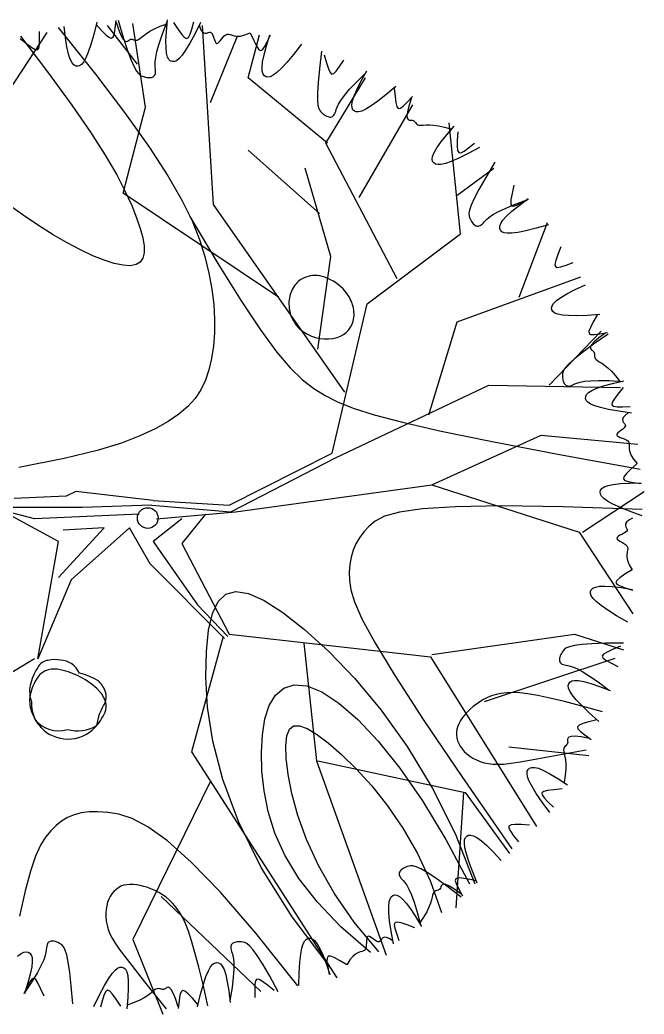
# Model space of a CAD drawing. Header units: millimetres. Extents: x 21129 to 2803301, y -510327 to 166837.
# Drawn here: x 257409 to 258919, y -105192 to -102787 of the extents above; entities that cross this region are included whole.
import ezdxf

# ---------------------------------------------------------------- set-up
doc = ezdxf.new("R2010")
doc.units = ezdxf.units.MM
doc.layers.add('....13_TNT_F_TREE', color=76, linetype='Continuous', transparency=0.5)

# ---------------------------------------------------------------- blocks, each defined once
blk = doc.blocks.new('mb-cay9')
for p, q in [((-89, 576.1), (-90.6, 589.9)), ((-51, 595.3), (-54.8, 580.1)), ((-51.7, 592.4), (-44.9, 584.8)), ((-1.9, 544.4), (-38.3, 590.9)), ((-28.8, 588), (-27.6, 597.2)), ((-27.9, 595.2), (-24.6, 585.3)), ((-25.3, 597.4), (-19.1, 576.7)), ((7.7, 492.5), (-7.7, 593.7)), ((18.6, 587.2), (25.5, 590.2)), ((25.5, 590.2), (33.9, 593.2)), ((28.4, 581), (34.1, 595.8)), ((33, 584), (34.3, 597.9)), ((41.8, 594.7), (47.3, 586.2)), ((63.7, 586.8), (66.3, 595.7)), ((74.2, 594.9), (67.3, 580.8)), ((72.5, 591.6), (74.4, 586.7)), ((90, 374.8), (76.6, 590.9)), ((-164.7, 500.7), (-111, 582.7)), ((-143.6, 578.4), (-109.4, 533.5)), ((-120.3, 574.8), (-120.6, 584)), ((-97.8, 588.6), (-52.9, 532.1)), ((-54.8, 580.1), (-58.3, 568)), ((-44.9, 584.8), (-39.7, 579.5)), ((-39.7, 579.5), (-35.9, 576.4)), ((-33.2, 575.7), (-31.3, 577.3)), ((-31.3, 577.3), (-29.9, 581.4)), ((-29.9, 581.4), (-28.8, 588)), ((-24.6, 585.3), (-21.8, 578.6)), ((-21.8, 578.6), (-19.4, 574.4)), ((3.1, 576.9), (5.6, 579.1)), ((5.6, 579.1), (8.9, 581.6)), ((8.9, 581.6), (13.2, 584.3)), ((13.2, 584.3), (18.6, 587.2)), ((24.3, 569.1), (28.4, 581)), ((32.5, 572.9), (33, 584)), ((47.3, 586.2), (51.6, 580.1)), ((51.6, 580.1), (54.9, 576.4)), ((59.6, 576.6), (61.6, 580.5)), ((67.3, 580.8), (61.4, 569.7)), ((61.6, 580.5), (63.7, 586.8)), ((74.4, 586.7), (76.3, 583.7)), ((76.3, 583.7), (78.2, 582.2)), ((78.2, 582.2), (80.1, 581.8)), ((80.1, 581.8), (81.9, 582)), ((81.9, 582), (83.6, 582.6)), ((83.6, 582.6), (85.2, 583)), ((85.2, 583), (86.5, 582.9)), ((86.2, 497.9), (118.7, 577.3)), ((86.5, 582.9), (87.7, 582)), ((87.7, 582), (88.7, 580.3)), ((88.7, 580.3), (89.5, 578.2)), ((89.5, 578.2), (90.3, 575.9)), ((101.3, 576.6), (103, 578.5)), ((103, 578.5), (104.8, 580)), ((104.8, 580), (106.5, 580.8)), ((106.5, 580.8), (108.3, 580.8)), ((108.3, 580.8), (110.2, 580.2)), ((110.2, 580.2), (112.4, 579.3)), ((112.4, 579.3), (115.1, 578.5)), ((115.1, 578.5), (118.4, 578.1)), ((118.4, 578.1), (122.7, 578.4)), ((122.7, 578.4), (128, 579.7)), ((128, 579.7), (134.4, 582.4)), ((132.1, 528), (145.5, 580)), ((134.4, 582.4), (138.6, 573.1)), ((154, 566.4), (158.2, 579.7)), ((154.9, 571.2), (158.8, 579.5)), ((-143.7, 575.5), (-135.7, 569.1)), ((-135.7, 569.1), (-129.8, 564.6)), ((-121.1, 563.8), (-120.4, 568.1)), ((-120.4, 568.1), (-120.3, 574.8)), ((-87.2, 565.1), (-89, 576.1)), ((-58.3, 568), (-61.4, 558.7)), ((-35.9, 576.4), (-33.2, 575.7)), ((-19.4, 574.4), (-17.3, 572.3)), ((-19.1, 576.7), (-13.9, 560.9)), ((-17.3, 572.3), (-15.6, 571.7)), ((-15.6, 571.7), (-14.1, 572.1)), ((-14.1, 572.1), (-12.7, 573)), ((-12.7, 573), (-11.4, 573.9)), ((-11.4, 573.9), (-10.2, 574.4)), ((-10.2, 574.4), (-8.9, 574.4)), ((-8.9, 574.4), (-7.7, 574.1)), ((-7.7, 574.1), (-6.4, 573.8)), ((-6.4, 573.8), (-5, 573.4)), ((-5, 573.4), (-3.6, 573.3)), ((-3.6, 573.3), (-2.2, 573.4)), ((-2.2, 573.4), (-0.6, 574)), ((-0.6, 574), (1.1, 575.2)), ((1.1, 575.2), (3.1, 576.9)), ((21.6, 559.7), (24.3, 569.1)), ((32.6, 564.2), (32.5, 572.9)), ((54.9, 576.4), (57.4, 575.3)), ((61.4, 569.7), (56.3, 561.3)), ((57.4, 575.3), (59.6, 576.6)), ((90.3, 575.9), (91.1, 573.6)), ((91.1, 573.6), (91.9, 571.6)), ((91.9, 571.6), (92.8, 570.2)), ((92.8, 570.2), (93.9, 569.5)), ((93.9, 569.5), (95.1, 569.8)), ((95.1, 569.8), (96.5, 570.9)), ((96.5, 570.9), (98, 572.6)), ((98, 572.6), (99.6, 574.6)), ((99.6, 574.6), (101.3, 576.6)), ((138.6, 573.1), (141.9, 566.4)), ((141.9, 566.4), (144.5, 562.3)), ((149.2, 561.7), (151.8, 565.2)), ((151.1, 555.6), (154, 566.4)), ((151.8, 565.2), (154.9, 571.2)), ((196.5, 568.5), (186.8, 556.2)), ((-129.8, 564.6), (-125.6, 562.2)), ((-125.6, 562.2), (-122.8, 561.8)), ((-122.8, 561.8), (-121.1, 563.8)), ((-85.3, 556.6), (-87.2, 565.1)), ((-83.2, 550.4), (-85.3, 556.6)), ((-61.4, 558.7), (-64.3, 551.8)), ((-13.9, 560.9), (-9.6, 549.3)), ((20.1, 552.5), (21.6, 559.7)), ((33.3, 557.7), (32.6, 564.2)), ((34.5, 553), (33.3, 557.7)), ((52.1, 555.1), (48.5, 551)), ((56.3, 561.3), (52.1, 555.1)), ((144.5, 562.3), (146.9, 560.7)), ((146.9, 560.7), (149.2, 561.7)), ((149.4, 547.1), (151.1, 555.6)), ((186.8, 556.2), (178.7, 546.5)), ((220.8, 560), (218, 538.6)), ((224, 555.7), (226.7, 545.9)), ((-81.1, 546.1), (-83.2, 550.4)), ((-78.8, 543.4), (-81.1, 546.1)), ((-76.5, 542), (-78.8, 543.4)), ((-74.2, 541.8), (-76.5, 542)), ((-71.9, 542.3), (-74.2, 541.8)), ((-69.5, 543.9), (-71.9, 542.3)), ((-67, 547), (-69.5, 543.9)), ((-64.3, 551.8), (-67, 547)), ((-9.6, 549.3), (-6, 541.1)), ((19.3, 543.2), (19.4, 547.1)), ((19.5, 540.2), (19.3, 543.2)), ((19.4, 547.1), (20.1, 552.5)), ((36.1, 549.9), (34.5, 553)), ((38.1, 548.1), (36.1, 549.9)), ((40.3, 547.4), (38.1, 548.1)), ((42.7, 547.4), (40.3, 547.4)), ((45.4, 548.5), (42.7, 547.4)), ((48.5, 551), (45.4, 548.5)), ((148.8, 540.6), (149.4, 547.1)), ((178.7, 546.5), (172.1, 539.3)), ((226.7, 545.9), (228.9, 538.7)), ((238.5, 536), (242.5, 541.4)), ((242.5, 541.4), (247.7, 549.1)), ((-109.4, 533.5), (-81.4, 494.9)), ((-52.9, 532.1), (-16.5, 484.2)), ((-6, 541.1), (-3, 535.8)), ((-3, 535.8), (-0.4, 532.6)), ((-0.4, 532.6), (1.8, 530.8)), ((1.8, 530.8), (3.8, 529.9)), ((3.8, 529.9), (5.6, 529.3)), ((5.6, 529.3), (7.4, 528.8)), ((16.1, 528.7), (17.1, 529.2)), ((17.1, 529.2), (18, 529.8)), ((18, 529.8), (18.7, 530.7)), ((18.7, 530.7), (19.3, 531.7)), ((19.3, 531.7), (19.7, 532.9)), ((19.8, 537.9), (19.5, 540.2)), ((19.7, 532.9), (19.9, 534.3)), ((20, 536), (19.8, 537.9)), ((19.9, 534.3), (20, 536)), ((149, 535.8), (148.8, 540.6)), ((149.9, 532.4), (149, 535.8)), ((151.5, 530.3), (149.9, 532.4)), ((153.5, 529.1), (151.5, 530.3)), ((158.7, 529.1), (155.8, 528.6)), ((162.2, 530.9), (158.7, 529.1)), ((166.6, 534.2), (162.2, 530.9)), ((172.1, 539.3), (166.6, 534.2)), ((218, 538.6), (216.4, 522)), ((228.9, 538.7), (230.9, 534.3)), ((230.9, 534.3), (232.9, 532.4)), ((232.9, 532.4), (235.4, 533)), ((235.4, 533), (238.5, 536)), ((263.2, 523.1), (274.5, 534.3)), ((268.7, 524), (275.5, 536.2)), ((7.4, 528.8), (9.2, 528.4)), ((9.2, 528.4), (10.8, 528.2)), ((10.8, 528.2), (12.3, 528.1)), ((12.3, 528.1), (13.7, 528.2)), ((13.7, 528.2), (14.9, 528.4)), ((14.9, 528.4), (16.1, 528.7)), ((227.8, 448.7), (132.1, 528)), ((155.8, 528.6), (153.5, 529.1)), ((216.4, 522), (215.6, 509.6)), ((225.9, 448.7), (273.8, 528)), ((254.6, 513.9), (263.2, 523.1)), ((263.6, 514.1), (268.7, 524)), ((310.7, 517.3), (298.6, 507.2)), ((215.6, 509.6), (215.6, 500.7)), ((244, 500.5), (248.4, 506.5)), ((248.4, 506.5), (254.6, 513.9)), ((258.2, 499.9), (260.2, 506.1)), ((260.2, 506.1), (263.6, 514.1)), ((298.6, 507.2), (288.7, 499.5)), ((308.4, 515.4), (309.5, 505.2)), ((309.5, 505.2), (310.5, 497.8)), ((324.4, 498.3), (330.7, 505.1)), ((-81.4, 494.9), (-58.8, 462)), ((215.6, 500.7), (216.1, 494.6)), ((216.1, 494.6), (217.2, 490.6)), ((239.5, 492.3), (241.2, 495.9)), ((241.2, 495.9), (244, 500.5)), ((257.4, 495.1), (258.2, 499.9)), ((257.6, 491.6), (257.4, 495.1)), ((266.1, 383), (331.2, 495.2)), ((280.7, 493.8), (274.3, 489.9)), ((288.7, 499.5), (280.7, 493.8)), ((310.5, 497.8), (311.8, 493.1)), ((311.8, 493.1), (313.5, 490.9)), ((316, 491.1), (319.5, 493.7)), ((319.5, 493.7), (324.4, 498.3)), ((326.2, 493.7), (324.5, 486.6)), ((329.3, 503.6), (326.2, 493.7)), ((-19.1, 388.5), (7.7, 492.5)), ((-16.5, 484.2), (12.4, 443.6)), ((217.2, 490.6), (218.5, 488.2)), ((218.5, 488.2), (219.9, 486.5)), ((219.9, 486.5), (221.4, 485.2)), ((221.4, 485.2), (222.8, 484)), ((222.8, 484), (224.2, 483)), ((224.2, 483), (225.6, 482.1)), ((225.6, 482.1), (226.9, 481.4)), ((226.9, 481.4), (228.2, 480.9)), ((232.9, 480.7), (233.9, 481.1)), ((233.9, 481.1), (234.8, 481.8)), ((234.8, 481.8), (235.7, 482.7)), ((235.7, 482.7), (236.5, 484)), ((236.5, 484), (237.2, 485.5)), ((237.2, 485.5), (237.9, 487.3)), ((237.9, 487.3), (238.5, 489.5)), ((238.5, 489.5), (239.5, 492.3)), ((258.7, 489.2), (257.6, 491.6)), ((260.4, 487.6), (258.7, 489.2)), ((262.6, 486.7), (260.4, 487.6)), ((265.5, 486.6), (262.6, 486.7)), ((269.3, 487.6), (265.5, 486.6)), ((274.3, 489.9), (269.3, 487.6)), ((313.5, 490.9), (316, 491.1)), ((324.5, 486.6), (324, 481.8)), ((324, 481.8), (324.4, 478.9)), ((228.2, 480.9), (229.5, 480.6)), ((229.5, 480.6), (230.7, 480.4)), ((230.7, 480.4), (231.8, 480.4)), ((231.8, 480.4), (232.9, 480.7)), ((324.4, 478.9), (325.4, 477.4)), ((325.4, 477.4), (326.9, 476.8)), ((326.9, 476.8), (328.5, 476.8)), ((328.5, 476.8), (330.1, 476.7)), ((330.1, 476.7), (331.4, 476.3)), ((331.4, 476.3), (332.4, 475.6)), ((332.4, 475.6), (333.3, 474.7)), ((333.3, 474.7), (334.1, 473.6)), ((334.1, 473.6), (335, 472.5)), ((335, 472.5), (336, 471.6)), ((336, 471.6), (337.3, 470.9)), ((337.3, 470.9), (338.9, 470.4)), ((338.9, 470.4), (341, 470.4)), ((341, 470.4), (343.6, 470.6)), ((343.6, 470.6), (347, 470.9)), ((347, 470.9), (351.1, 470.9)), ((351.1, 470.9), (356.1, 470.7)), ((356.1, 470.7), (362.3, 469.8)), ((362.3, 469.8), (369.5, 468.2)), ((372, 458.8), (381.2, 469.2)), ((388.7, 339.2), (375.2, 473.3)), ((-58.8, 462), (-40.9, 434.1)), ((365, 450.1), (372, 458.8)), ((369.5, 468.2), (378.1, 465.7)), ((385.4, 462.3), (384.8, 452.1)), ((312.1, 284.5), (225.9, 448.7)), ((360, 443), (365, 450.1)), ((384.8, 452.1), (384.7, 444.7)), ((398.5, 443), (405.8, 448.7)), ((-40.9, 434.1), (-27.1, 410.5)), ((12.4, 443.6), (34.8, 409.2)), ((218.3, 363.9), (132.1, 440.5)), ((355, 432.8), (356.7, 437.3)), ((356.7, 437.3), (360, 443)), ((384.7, 444.7), (385.2, 439.8)), ((385.2, 439.8), (386.6, 437.4)), ((397.8, 436.1), (386.5, 430.5)), ((386.6, 437.4), (389.1, 437.2)), ((389.1, 437.2), (393, 439.1)), ((393, 439.1), (398.5, 443)), ((411.7, 443.4), (397.8, 436.1)), ((354.5, 429.3), (355, 432.8)), ((355, 426.8), (354.5, 429.3)), ((356.3, 424.8), (355, 426.8)), ((358.3, 423.5), (356.3, 424.8)), ((361.1, 422.8), (358.3, 423.5)), ((365.1, 422.9), (361.1, 422.8)), ((370.4, 424.2), (365.1, 422.9)), ((377.5, 426.6), (370.4, 424.2)), ((386.5, 430.5), (377.5, 426.6)), ((430.4, 425.7), (419.2, 407.3)), ((-27.1, 410.5), (-16.7, 390.5)), ((34.8, 409.2), (51.6, 380)), ((231.7, 311.9), (201, 418.6)), ((384.8, 385.8), (428.9, 418.6)), ((419.2, 407.3), (410.9, 392.8)), ((453.1, 397.9), (451, 387.9)), ((168.5, 262.6), (-19.1, 388.5)), ((-16.7, 390.5), (-8.9, 373.4)), ((410.9, 392.8), (405.2, 381.8)), ((451, 387.9), (449.7, 380.5)), ((-140, 361.6), (-159.4, 375.5)), ((-8.9, 373.4), (-3.1, 358.6)), ((51.6, 380), (64, 354.8)), ((248.9, 147.7), (90, 374.8)), ((401.5, 373.7), (399.6, 367.9)), ((405.2, 381.8), (401.5, 373.7)), ((442.6, 369.9), (454.1, 374.8)), ((449.7, 380.5), (449.4, 375.6)), ((449.4, 375.6), (450.4, 373)), ((450.4, 373), (452.9, 372.4)), ((450.9, 366.4), (459.5, 373.4)), ((452.9, 372.4), (457, 373.7)), ((454.1, 374.8), (469, 380.4)), ((457, 373.7), (463, 376.7)), ((459.5, 373.4), (470.7, 381.7)), ((463, 376.7), (471.1, 381.2)), ((-121.7, 349.1), (-140, 361.6)), ((399.6, 367.9), (398.9, 363.8)), ((398.9, 363.8), (399.1, 361)), ((399.1, 361), (399.7, 359)), ((423, 358.9), (427.5, 362)), ((427.5, 362), (433.8, 365.6)), ((433.8, 365.6), (442.6, 369.9)), ((444.5, 360.5), (450.9, 366.4)), ((-104, 338), (-121.7, 349.1)), ((-3.1, 358.6), (1.3, 345.6)), ((61.4, 360.1), (95.3, 303.3)), ((64, 354.8), (72.9, 332.4)), ((399.7, 359), (400.5, 357.1)), ((400.5, 357.1), (401.3, 355.5)), ((401.3, 355.5), (402.2, 353.9)), ((402.2, 353.9), (403.1, 352.6)), ((403.1, 352.6), (404.1, 351.4)), ((404.1, 351.4), (405.1, 350.4)), ((405.1, 350.4), (406.1, 349.6)), ((406.1, 349.6), (407.1, 349)), ((407.1, 349), (408.1, 348.6)), ((411.4, 348.6), (412.6, 349.1)), ((412.6, 349.1), (413.8, 349.9)), ((413.8, 349.9), (415.1, 351)), ((415.1, 351), (416.4, 352.4)), ((416.4, 352.4), (417.9, 354.1)), ((417.9, 354.1), (420, 356.3)), ((420, 356.3), (423, 358.9)), ((436.2, 348.3), (437.4, 351.6)), ((437.4, 351.6), (440.1, 355.6)), ((440.1, 355.6), (444.5, 360.5)), ((459.5, 262.6), (494, 352.9)), ((495.1, 350.1), (480.1, 345.8)), ((-87, 328.1), (-104, 338)), ((1.3, 345.6), (4.4, 334.1)), ((275.7, 254.4), (388.7, 339.2)), ((408.1, 348.6), (409.2, 348.3)), ((409.2, 348.3), (410.3, 348.3)), ((410.3, 348.3), (411.4, 348.6)), ((436.2, 345.6), (436.2, 348.3)), ((437.1, 343.5), (436.2, 345.6)), ((438.8, 341.7), (437.1, 343.5)), ((441.4, 340.5), (438.8, 341.7)), ((445.3, 339.8), (441.4, 340.5)), ((450.8, 339.9), (445.3, 339.8)), ((458.2, 340.9), (450.8, 339.9)), ((467.9, 342.8), (458.2, 340.9)), ((480.1, 345.8), (467.9, 342.8)), ((-71, 319.7), (-87, 328.1)), ((4.4, 334.1), (6, 324.3)), ((72.9, 332.4), (79.4, 311.6)), ((-56, 312.7), (-71, 319.7)), ((-42.3, 307.2), (-56, 312.7)), ((6.1, 316.1), (4.6, 309.7)), ((6, 324.3), (6.1, 316.1)), ((506.3, 314.1), (503.8, 307)), ((509.9, 323.6), (506.3, 314.1)), ((-30.1, 303.4), (-42.3, 307.2)), ((-19.4, 301.1), (-30.1, 303.4)), ((-10.6, 300.6), (-19.4, 301.1)), ((-3.7, 301.9), (-10.6, 300.6)), ((1.3, 304.9), (-3.7, 301.9)), ((4.6, 309.7), (1.3, 304.9)), ((79.4, 311.6), (84.4, 291.7)), ((95.3, 303.3), (123.5, 258.2)), ((216.3, 199.7), (231.7, 311.9)), ((503.8, 307), (502.8, 302.2)), ((502.8, 302.2), (503.4, 299.5)), ((510, 299.2), (516.4, 301.2)), ((516.4, 301.2), (525.1, 304.3)), ((84.4, 291.7), (87.9, 272.4)), ((503.4, 299.5), (505.7, 298.5)), ((505.7, 298.5), (510, 299.2)), ((384.8, 232.5), (534.2, 287.3)), ((527.4, 271.7), (540, 277.5)), ((87.9, 272.4), (90.2, 253.8)), ((510, 262.2), (517.4, 266.6)), ((517.4, 266.6), (527.4, 271.7)), ((90.2, 253.8), (91.3, 236)), ((123.5, 258.2), (146.8, 223.1)), ((181.5, 259.5), (181.5, 259.5)), ((181.5, 259.5), (181.5, 259.5)), ((233.6, 73.9), (275.7, 254.4)), ((499.4, 252), (501.2, 254.9)), ((501.2, 254.9), (504.7, 258.3)), ((504.7, 258.3), (510, 262.2)), ((498.8, 249.4), (499.4, 252)), ((499.3, 247.1), (498.8, 249.4)), ((500.5, 245.1), (499.3, 247.1)), ((502.8, 243.3), (500.5, 245.1)), ((506.5, 241.8), (502.8, 243.3)), ((511.9, 240.8), (506.5, 241.8)), ((519.3, 240.2), (511.9, 240.8)), ((541.7, 240.5), (529.2, 240.1)), ((557.4, 241.6), (541.7, 240.5)), ((554.4, 241.4), (549.3, 232.5)), ((91.3, 236), (91.2, 219.2)), ((350.4, 120.4), (384.8, 232.5)), ((529.2, 240.1), (519.3, 240.2)), ((549.3, 232.5), (545.8, 225.9)), ((91.2, 219.2), (90, 203.2)), ((146.8, 223.1), (166.3, 196.6)), ((495.9, 155.9), (559, 221.6)), ((545.8, 225.9), (544.1, 221.4)), ((544.1, 221.4), (544.2, 218.6)), ((544.2, 218.6), (546.4, 217.3)), ((546.4, 217.3), (550.7, 217.2)), ((567.3, 217.8), (549.6, 205.5)), ((550.7, 217.2), (557.3, 218.2)), ((564.4, 219.5), (556.1, 213.4)), ((557.3, 218.2), (566.4, 219.9)), ((549.6, 205.5), (536.1, 195.7)), ((547.3, 205), (545.9, 202.4)), ((550.5, 208.6), (547.3, 205)), ((556.1, 213.4), (550.5, 208.6)), ((90, 203.2), (87.7, 188.4)), ((166.3, 196.6), (182.9, 177)), ((536.1, 195.7), (526.4, 188)), ((545.9, 202.4), (545.9, 200.6)), ((545.9, 200.6), (546.7, 199.3)), ((546.7, 199.3), (548, 198.3)), ((548, 198.3), (549.3, 197.3)), ((549.3, 197.3), (550.1, 196.3)), ((550.1, 196.3), (550.5, 195.1)), ((550.5, 195.1), (550.6, 193.8)), ((550.6, 193.8), (550.7, 192.5)), ((550.7, 192.5), (550.8, 191.1)), ((87.7, 188.4), (84.4, 174.7)), ((519.7, 182), (515.6, 177.5)), ((526.4, 188), (519.7, 182)), ((550.8, 191.1), (551, 189.7)), ((551, 189.7), (551.6, 188.4)), ((551.6, 188.4), (552.7, 187.1)), ((552.7, 187.1), (554.4, 185.8)), ((554.4, 185.8), (556.6, 184.4)), ((556.6, 184.4), (559.5, 182.7)), ((559.5, 182.7), (562.9, 180.3)), ((84.4, 174.7), (80.2, 162.1)), ((182.9, 177), (197.5, 162.7)), ((512.4, 171.5), (512.1, 169.3)), ((512.1, 169.3), (512.1, 167.3)), ((513.3, 174.1), (512.4, 171.5)), ((515.6, 177.5), (513.3, 174.1)), ((562.9, 180.3), (566.8, 177.1)), ((566.8, 177.1), (571.2, 172.9)), ((571.2, 172.9), (576.2, 167.3)), ((80.2, 162.1), (74.7, 150.6)), ((197.5, 162.7), (211.2, 152.1)), ((512.1, 167.3), (512.2, 165.4)), ((512.2, 165.4), (512.4, 163.7)), ((512.4, 163.7), (512.6, 162.1)), ((512.6, 162.1), (513, 160.6)), ((513, 160.6), (513.5, 159.3)), ((513.5, 159.3), (514.1, 158.2)), ((514.1, 158.2), (514.8, 157.2)), ((514.8, 157.2), (515.6, 156.4)), ((515.6, 156.4), (516.4, 155.7)), ((522.9, 155.7), (524.7, 156.5)), ((524.7, 156.5), (526.8, 157.5)), ((526.8, 157.5), (529.5, 158.6)), ((529.5, 158.6), (533.3, 159.7)), ((533.3, 159.7), (538.7, 160.8)), ((538.7, 160.8), (546, 161.5)), ((546, 161.5), (555.7, 161.8)), ((555.7, 161.8), (568.3, 161.6)), ((561.8, 155.3), (572.6, 158.2)), ((568.3, 161.6), (584.1, 160.7)), ((572.6, 158.2), (586.2, 161.2)), ((576.2, 167.3), (581.6, 160.2)), ((74.7, 150.6), (67.7, 140.1)), ((211.2, 152.1), (225, 143.7)), ((237.4, 68.4), (423.1, 155.9)), ((423.1, 155.9), (582, 153.2)), ((516.4, 155.7), (517.4, 155.3)), ((517.4, 155.3), (518.6, 155.1)), ((518.6, 155.1), (519.8, 155)), ((519.8, 155), (521.3, 155.3)), ((521.3, 155.3), (522.9, 155.7)), ((540.1, 142.3), (541.1, 144.7)), ((541.1, 144.7), (543.6, 147.2)), ((543.6, 147.2), (547.6, 149.8)), ((547.6, 149.8), (553.6, 152.5)), ((553.6, 152.5), (561.8, 155.3)), ((579.1, 145.2), (574.6, 139.3)), ((585.5, 153.2), (579.1, 145.2)), ((67.7, 140.1), (59, 130.2)), ((225, 143.7), (240, 136)), ((240, 136), (258.8, 128.4)), ((540, 139.9), (540.1, 142.3)), ((540.8, 137.7), (540, 139.9)), ((542.7, 135.4), (540.8, 137.7)), ((546, 133.3), (542.7, 135.4)), ((551, 131.1), (546, 133.3)), ((572.2, 135.1), (571.8, 132.3)), ((574.6, 139.3), (572.2, 135.1)), ((48.2, 120.9), (35.1, 112)), ((59, 130.2), (48.2, 120.9)), ((258.8, 128.4), (284.1, 120.3)), ((284.1, 120.3), (318.7, 111.2)), ((558.2, 129), (551, 131.1)), ((567.8, 126.8), (558.2, 129)), ((580.2, 124.6), (567.8, 126.8)), ((571.8, 132.3), (573.8, 130.7)), ((573.8, 130.7), (578.1, 129.9)), ((578.1, 129.9), (584.8, 129.9)), ((595.7, 122.4), (580.2, 124.6)), ((584.8, 129.9), (594, 130.1)), ((592, 122.9), (587.9, 119.6)), ((35.1, 112), (19.4, 103.3)), ((318.7, 111.2), (365.5, 100.5)), ((585.6, 116.9), (584.8, 114.6)), ((584.8, 114.6), (585, 112.7)), ((585, 112.7), (585.8, 111.1)), ((587.9, 119.6), (585.6, 116.9)), ((585.8, 111.1), (586.9, 109.6)), ((586.9, 109.6), (587.8, 108.3)), ((587.8, 108.3), (588.1, 106.9)), ((19.4, 103.3), (0.9, 94.7)), ((365.5, 100.5), (427, 87.9)), ((577.9, 97), (577.6, 95.8)), ((579, 98.3), (577.9, 97)), ((580.6, 99.7), (579, 98.3)), ((582.6, 101.1), (580.6, 99.7)), ((584.5, 102.6), (582.6, 101.1)), ((586.3, 104.1), (584.5, 102.6)), ((587.6, 105.5), (586.3, 104.1)), ((588.1, 106.9), (587.6, 105.5)), ((-21.4, 86), (-50.7, 76.9)), ((0.9, 94.7), (-21.4, 86)), ((354.2, 35.6), (486.3, 95.8)), ((427, 87.9), (506.3, 72.7)), ((486.3, 95.8), (603.1, 84.8)), ((577.6, 95.8), (578.3, 94.8)), ((578.3, 94.8), (579.8, 93.8)), ((579.8, 93.8), (581.8, 92.9)), ((581.8, 92.9), (584.2, 92)), ((584.2, 92), (586.7, 91)), ((586.7, 91), (589, 89.9)), ((589, 89.9), (590.9, 88.7)), ((590.9, 88.7), (592.2, 87.3)), ((592.2, 87.3), (592.8, 85.6)), ((592.8, 85.6), (592.8, 83.6)), ((-50.7, 76.9), (-90.8, 67.2)), ((109.1, 10.9), (233.6, 73.9)), ((506.3, 72.7), (605.9, 54.4)), ((592.8, 83.6), (592.7, 81.3)), ((592.7, 81.3), (592.7, 78.5)), ((592.7, 78.5), (593.4, 75.1)), ((593.4, 75.1), (595, 71.2)), ((-90.8, 67.2), (-145.6, 56.6)), ((111, 2.7), (237.4, 68.4)), ((602.4, 61.2), (594.8, 54.4)), ((595, 71.2), (597.9, 66.6)), ((597.9, 66.6), (602.4, 61.2)), ((589.5, 49.2), (586.4, 45.4)), ((594.8, 54.4), (589.5, 49.2)), ((573.5, 36), (582.1, 37.1)), ((582.1, 37.1), (593.2, 37.7)), ((586.4, 45.4), (585.7, 42.7)), ((585.7, 42.7), (587.3, 40.8)), ((587.3, 40.8), (591.4, 39.4)), ((591.4, 39.4), (598, 38.3)), ((593.2, 37.7), (607.2, 37.8)), ((598, 38.3), (607.2, 37.1)), ((-76.6, 27.4), (-88.1, 21.9)), ((17.2, 16.4), (-76.6, 27.4)), ((116.8, 2.7), (354.2, 35.6)), ((354.2, 35.6), (532.2, -21.9)), ((536.1, -21.9), (610.7, 27.4)), ((557.6, 26.6), (558.1, 28.9)), ((557.9, 24.2), (557.6, 26.6)), ((559.2, 21.7), (557.9, 24.2)), ((558.1, 28.9), (559.7, 31)), ((559.7, 31), (562.5, 33)), ((562.5, 33), (567.1, 34.7)), ((567.1, 34.7), (573.5, 36)), ((-88.1, 21.9), (-151.2, 19.2)), ((17.2, 16.4), (109.1, 10.9)), ((562, 18.9), (559.2, 21.7)), ((566.5, 15.7), (562, 18.9)), ((573.1, 12.1), (566.5, 15.7)), ((582, 8), (573.1, 12.1)), ((-126.4, -5.5), (-180, 8.2)), ((-68.9, 8.2), (-176.1, 8.2)), ((-97.6, -32.8), (-168.5, 5.5)), ((0, 0), (-126.4, -5.5)), ((15.3, 10.9), (-68.9, 8.2)), ((15.3, 10.9), (111, 2.7)), ((21.1, -5.5), (116.8, 2.7)), ((80.4, 0), (51.7, -35.6)), ((314.9, 2.6), (296.8, -2.5)), ((342.6, 6.5), (314.9, 2.6)), ((382.8, 9.1), (342.6, 6.5)), ((438.6, 10.1), (382.8, 9.1)), ((512.8, 9.1), (438.6, 10.1)), ((608.4, 5.8), (512.8, 9.1)), ((593.7, 3.3), (582, 8)), ((608.4, -2.1), (593.7, 3.3)), ((51.7, -5.5), (17.2, -32.8)), ((285.5, -8.4), (278, -14.8)), ((296.8, -2.5), (285.5, -8.4)), ((588.3, -11.6), (588.1, -13.5)), ((589.5, -9.5), (588.3, -11.6)), ((592.2, -7.2), (589.5, -9.5)), ((596.8, -4.6), (592.2, -7.2)), ((-97.6, -76.6), (-42.1, -16.4)), ((-42.1, -16.4), (-91.9, -19.2)), ((-11.5, -16.4), (-82.3, -79.3)), ((13.4, -60.2), (-11.5, -16.4)), ((271.9, -21.5), (266.7, -28.4)), ((278, -14.8), (271.9, -21.5)), ((532.2, -21.9), (597.3, -120.4)), ((585.9, -23.3), (583.7, -24.4)), ((587.9, -22.2), (585.9, -23.3)), ((589.4, -21), (587.9, -22.2)), ((588.1, -13.5), (588.7, -15.3)), ((588.7, -15.3), (589.4, -16.9)), ((589.4, -16.9), (590.1, -18.3)), ((590.2, -19.7), (589.4, -21)), ((590.1, -18.3), (590.2, -19.7)), ((-122.5, -175.1), (-97.6, -32.8)), ((17.2, -32.8), (70.8, -109.4)), ((51.7, -35.6), (109.1, -145)), ((262.3, -35.8), (258.9, -43.6)), ((266.7, -28.4), (262.3, -35.8)), ((578.4, -27.7), (577.9, -28.8)), ((577.9, -28.8), (578.3, -30)), ((578.3, -30), (579.6, -31.2)), ((579.7, -26.6), (578.4, -27.7)), ((579.6, -31.2), (581.5, -32.5)), ((581.5, -25.5), (579.7, -26.6)), ((583.7, -24.4), (581.5, -25.5)), ((581.5, -32.5), (583.7, -33.8)), ((583.7, -33.8), (586, -35.2)), ((586, -35.2), (588.1, -36.6)), ((258.9, -43.6), (256.4, -51.8)), ((588.1, -36.6), (589.7, -38.2)), ((589.7, -38.2), (590.8, -39.8)), ((590.1, -45.8), (589.7, -48.6)), ((590.7, -43.5), (590.1, -45.8)), ((591, -41.5), (590.7, -43.5)), ((590.8, -39.8), (591, -41.5)), ((256.4, -51.8), (254.9, -60.7)), ((589.7, -48.6), (589.8, -52)), ((589.8, -52), (590.6, -56.1)), ((590.6, -56.1), (592.7, -61.2)), ((103.4, -150.5), (13.4, -60.2)), ((254.9, -60.7), (254.2, -70.1)), ((254.2, -70.1), (254.5, -80.3)), ((596.2, -67.2), (587.6, -72.6)), ((592.7, -61.2), (596.2, -67.2)), ((-82.3, -79.3), (-122.5, -175.1)), ((254.5, -80.3), (256, -91.6)), ((577.7, -80), (576.5, -82.5)), ((576.5, -82.5), (577.8, -84.7)), ((581.4, -76.8), (577.7, -80)), ((587.6, -72.6), (581.4, -76.8)), ((105, -96.6), (117.2, -93.4)), ((117.2, -93.4), (132.5, -96)), ((132.5, -96), (151.3, -104.5)), ((256, -91.6), (260.4, -106.1)), ((545.9, -95.8), (546, -93.4)), ((546.8, -98.6), (545.9, -95.8)), ((546, -93.4), (546.9, -91.3)), ((546.9, -91.3), (548.8, -89.5)), ((548.8, -89.5), (552, -88.1)), ((552, -88.1), (556.7, -87.2)), ((556.7, -87.2), (563.3, -86.9)), ((563.3, -86.9), (572, -87.4)), ((572, -87.4), (583.1, -88.8)), ((577.8, -84.7), (581.6, -86.8)), ((581.6, -86.8), (587.9, -89)), ((583.1, -88.8), (596.8, -91.1)), ((587.9, -89), (596.7, -91.8)), ((88.8, -120.1), (95.6, -105.5)), ((95.6, -105.5), (105, -96.6)), ((151.3, -104.5), (173.8, -119)), ((260.4, -106.1), (269.4, -126.5)), ((549, -101.8), (546.8, -98.6)), ((552.9, -105.7), (549, -101.8)), ((558.7, -110.4), (552.9, -105.7)), ((70.8, -109.4), (107.2, -147.7)), ((84.1, -140.3), (88.8, -120.1)), ((173.8, -119), (200.2, -139.6)), ((566.8, -116), (558.7, -110.4)), ((577.4, -122.7), (566.8, -116)), ((269.4, -126.5), (285, -155.3)), ((591, -130.6), (577.4, -122.7)), ((81.4, -165.9), (84.1, -140.3)), ((200.2, -139.6), (229.6, -166.1)), ((101.5, -147.7), (63.2, -287.3)), ((109.1, -145), (352.3, -172.4)), ((199.1, -155.9), (214.4, -298.2)), ((285, -155.3), (309.1, -195)), ((354.2, -169.6), (526.5, -145)), ((526.5, -145), (585.8, -164.2)), ((564.3, -156.1), (547.7, -156.7)), ((585.8, -155.8), (564.3, -156.1)), ((80.6, -197), (81.4, -165.9)), ((229.6, -166.1), (260.8, -198.6)), ((510.9, -168.3), (510, -169.8)), ((511.8, -166.7), (510.9, -168.3)), ((513, -165.1), (511.8, -166.7)), ((514.4, -163.4), (513, -165.1)), ((516.7, -161.8), (514.4, -163.4)), ((520.5, -160.2), (516.7, -161.8)), ((526.4, -158.8), (520.5, -160.2)), ((535.3, -157.6), (526.4, -158.8)), ((547.7, -156.7), (535.3, -157.6)), ((565.9, -166.8), (561.8, -169.4)), ((572.7, -163.6), (565.9, -166.8)), ((582.1, -159.7), (572.7, -163.6)), ((-126.4, -175.1), (-292.9, -273.6)), ((352.3, -172.4), (480.6, -377.6)), ((417.6, -226.4), (575.8, -174.2)), ((508.6, -174.1), (508.4, -175.4)), ((508.4, -175.4), (508.4, -176.6)), ((508.4, -176.6), (508.6, -177.7)), ((508.9, -172.7), (508.6, -174.1)), ((508.6, -177.7), (509, -178.7)), ((509.4, -171.3), (508.9, -172.7)), ((509, -178.7), (509.5, -179.6)), ((510, -169.8), (509.4, -171.3)), ((509.5, -179.6), (510.3, -180.5)), ((561.8, -169.4), (560.2, -171.7)), ((560.2, -171.7), (561.1, -174)), ((561.1, -174), (564.6, -176.7)), ((564.6, -176.7), (570.5, -179.9)), ((570.5, -179.9), (578.8, -184)), ((510.3, -180.5), (511.4, -181.2)), ((511.4, -181.2), (512.7, -181.8)), ((512.7, -181.8), (514.3, -182.3)), ((514.3, -182.3), (516.2, -182.7)), ((516.2, -182.7), (518.5, -183.1)), ((518.5, -183.1), (521.4, -183.7)), ((521.4, -183.7), (525.2, -184.9)), ((525.2, -184.9), (530.2, -187)), ((530.2, -187), (536.7, -190.5)), ((536.7, -190.5), (544.9, -195.7)), ((82.7, -233.3), (80.6, -197)), ((260.8, -198.6), (292.7, -236.9)), ((309.1, -195), (343.6, -248.1)), ((519.6, -205), (521, -203.1)), ((521, -203.1), (523.2, -201.7)), ((523.2, -201.7), (526.6, -201)), ((526.6, -201), (531.4, -201.1)), ((531.4, -201.1), (537.9, -202.3)), ((537.9, -202.3), (546.3, -204.6)), ((544.9, -195.7), (555.2, -202.9)), ((555.2, -202.9), (567.8, -212.5)), ((165.1, -218.8), (175.1, -210.2)), ((175.1, -210.2), (187.7, -206.3)), ((187.7, -206.3), (203, -207.7)), ((203, -207.7), (221, -215)), ((221, -215), (241.6, -228.5)), ((444.6, -215.9), (438, -216.7)), ((451.9, -215.7), (444.6, -215.9)), ((460.3, -216), (451.9, -215.7)), ((470.2, -217.2), (460.3, -216)), ((519, -207.3), (519.6, -205)), ((519.3, -210.2), (519, -207.3)), ((520.8, -213.9), (519.3, -210.2)), ((523.8, -218.5), (520.8, -213.9)), ((546.3, -204.6), (556.8, -208.2)), ((556.8, -208.2), (569.8, -213.3)), ((157.5, -231.5), (165.1, -218.8)), ((241.6, -228.5), (264.4, -248.2)), ((412, -226.8), (407.9, -229.7)), ((416.4, -224.1), (412, -226.8)), ((421.2, -221.7), (416.4, -224.1)), ((426.3, -219.7), (421.2, -221.7)), ((431.9, -218), (426.3, -219.7)), ((438, -216.7), (431.9, -218)), ((482.1, -219.3), (470.2, -217.2)), ((496.7, -222.3), (482.1, -219.3)), ((514.3, -226.6), (496.7, -222.3)), ((535.4, -232), (514.3, -226.6)), ((528.5, -224.3), (523.8, -218.5)), ((535.3, -231.5), (528.5, -224.3)), ((89.1, -274.6), (82.7, -233.3)), ((152.2, -247.6), (157.5, -231.5)), ((292.7, -236.9), (324.4, -281)), ((397.1, -239.1), (394, -242.5)), ((400.4, -235.9), (397.1, -239.1)), ((404, -232.7), (400.4, -235.9)), ((407.9, -229.7), (404, -232.7)), ((544.3, -240.2), (535.3, -231.5)), ((560.6, -238.9), (535.4, -232)), ((555.9, -250.7), (544.3, -240.2)), ((149.1, -266.7), (152.2, -247.6)), ((264.4, -248.2), (289.1, -274.4)), ((343.6, -248.1), (390.2, -317.2)), ((388.9, -249.4), (386.9, -252.9)), ((391.3, -245.9), (388.9, -249.4)), ((394, -242.5), (391.3, -245.9)), ((543.8, -251.2), (536.6, -253.2)), ((553.7, -248.7), (543.8, -251.2)), ((178.7, -267.9), (181.9, -260.1)), ((181.9, -260.1), (186.9, -256.1)), ((186.9, -256.1), (194, -255.9)), ((194, -255.9), (203.2, -259.3)), ((203.2, -259.3), (214.7, -266.2)), ((384.4, -260), (383.8, -263.6)), ((383.8, -263.6), (383.8, -267.1)), ((385.4, -256.4), (384.4, -260)), ((386.9, -252.9), (385.4, -256.4)), ((532.1, -255.1), (530.2, -257.2)), ((530.2, -257.2), (530.8, -259.6)), ((530.8, -259.6), (533.7, -262.8)), ((536.6, -253.2), (532.1, -255.1)), ((533.7, -262.8), (539, -266.9)), ((101.2, -320.8), (89.1, -274.6)), ((147.9, -287.9), (149.1, -266.7)), ((177.5, -279.6), (178.7, -267.9)), ((214.7, -266.2), (228.5, -276.7)), ((289.1, -274.4), (315.3, -307.2)), ((383.8, -267.1), (384.3, -270.6)), ((384.3, -270.6), (385.2, -274.1)), ((385.2, -274.1), (386.6, -277.4)), ((518.4, -270.8), (518.1, -272.4)), ((518.1, -272.4), (518.2, -274)), ((518.2, -274), (518.4, -275.6)), ((518.4, -275.6), (518.2, -276.9)), ((519.7, -269.6), (518.4, -270.8)), ((522.6, -268.8), (519.7, -269.6)), ((527.4, -268.6), (522.6, -268.8)), ((534.7, -269.3), (527.4, -268.6)), ((544.9, -271.1), (534.7, -269.3)), ((539, -266.9), (546.6, -272.3)), ((63.2, -287.3), (239.3, -560.9)), ((148.6, -310.8), (147.9, -287.9)), ((178, -295.2), (177.5, -279.6)), ((228.5, -276.7), (244.6, -290.6)), ((324.4, -281), (354.5, -330.8)), ((386.6, -277.4), (388.4, -280.7)), ((388.4, -280.7), (390.7, -283.9)), ((390.7, -283.9), (393.3, -286.9)), ((393.3, -286.9), (396.4, -289.8)), ((447.2, -281.3), (544, -291.8)), ((513.6, -283.5), (513.4, -285.2)), ((513.4, -285.2), (513.7, -287.2)), ((514.1, -282.1), (513.6, -283.5)), ((513.7, -287.2), (514.2, -289.8)), ((513.9, -290), (540.5, -285.1)), ((514.9, -281), (514.1, -282.1)), ((515.9, -280), (514.9, -281)), ((516.8, -279), (515.9, -280)), ((517.6, -278), (516.8, -279)), ((518.2, -276.9), (517.6, -278)), ((180.2, -314.8), (178, -295.2)), ((214.4, -298.2), (298.7, -533.5)), ((216.3, -298.2), (394.4, -336.5)), ((244.6, -290.6), (262.4, -307.9)), ((396.4, -289.8), (399.9, -292.5)), ((399.9, -292.5), (403.7, -295)), ((403.7, -295), (407.9, -297.2)), ((407.9, -297.2), (412.5, -299)), ((412.5, -299), (417.4, -300.6)), ((417.4, -300.6), (422.6, -301.7)), ((449.8, -301.2), (460.8, -299.6)), ((460.8, -299.6), (474.6, -297.2)), ((474.6, -297.2), (492.1, -294)), ((492.1, -294), (513.9, -290)), ((514.2, -289.8), (514.9, -293.1)), ((514.9, -293.1), (515.6, -297.1)), ((515.6, -297.1), (516, -302.2)), ((151.1, -334.7), (148.6, -310.8)), ((262.4, -307.9), (281.3, -328.5)), ((315.3, -307.2), (342.7, -346.8)), ((422.6, -301.7), (428.2, -302.3)), ((428.2, -302.3), (434.2, -302.5)), ((434.2, -302.5), (441.2, -302.2)), ((441.2, -302.2), (449.8, -301.2)), ((469.2, -313.7), (469.5, -310.8)), ((469.5, -310.8), (470.6, -308.7)), ((470.6, -308.7), (472.3, -307.1)), ((472.3, -307.1), (474.8, -306.2)), ((474.8, -306.2), (478.3, -306.2)), ((478.3, -306.2), (483, -307.3)), ((483, -307.3), (489.1, -309.8)), ((489.1, -309.8), (496.8, -313.8)), ((516, -308.4), (515.4, -315.8)), ((516, -302.2), (516, -308.4)), ((86.2, -322.8), (-7.7, -514.3)), ((120.3, -371.8), (101.2, -320.8)), ((184.6, -337.9), (180.2, -314.8)), ((390.2, -317.2), (450.9, -404.8)), ((469.9, -317.6), (469.2, -313.7)), ((471.9, -322.7), (469.9, -317.6)), ((475.3, -329.4), (471.9, -322.7)), ((496.8, -313.8), (506.4, -319.5)), ((506.4, -319.5), (518, -327.2)), ((515.4, -315.8), (514.1, -324.6)), ((156.1, -359.7), (151.1, -334.7)), ((281.3, -328.5), (300.4, -352.6)), ((354.5, -330.8), (382.2, -386.2)), ((392.5, -336.5), (382.9, -476)), ((394.4, -336.5), (448, -410.4)), ((480.4, -337.8), (475.3, -329.4)), ((489.4, -335.2), (487.2, -336.9)), ((494.1, -334), (489.4, -335.2)), ((501.5, -333.2), (494.1, -334)), ((511.7, -332.3), (501.5, -333.2)), ((191.9, -364.3), (184.6, -337.9)), ((342.7, -346.8), (370.9, -393.4)), ((487.4, -348.2), (480.4, -337.8)), ((487.2, -336.9), (487.3, -339.5)), ((487.3, -339.5), (489.8, -343)), ((496.6, -360.9), (487.4, -348.2)), ((489.8, -343), (494.4, -347.9)), ((494.4, -347.9), (501, -354.4)), ((-60.4, -360), (-70, -361.2)), ((-49.7, -359.8), (-60.4, -360)), ((-37.8, -360.6), (-49.7, -359.8)), ((-24.4, -362.8), (-37.8, -360.6)), ((164.3, -385.6), (156.1, -359.7)), ((300.4, -352.6), (319.1, -379.9)), ((-93.7, -371.2), (-100.4, -376.5)), ((-86.5, -366.8), (-93.7, -371.2)), ((-78.6, -363.5), (-86.5, -366.8)), ((-70, -361.2), (-78.6, -363.5)), ((-8.5, -367.9), (-24.4, -362.8)), ((10.7, -378), (-8.5, -367.9)), ((147.8, -427.2), (120.3, -371.8)), ((202.5, -393.4), (191.9, -364.3)), ((-106.8, -382.9), (-113, -390.5)), ((-100.4, -376.5), (-106.8, -382.9)), ((34.2, -395), (10.7, -378)), ((319.1, -379.9), (336.7, -410.5)), ((447.3, -377.1), (447.2, -379.6)), ((447.2, -379.6), (449.1, -383.5)), ((449.8, -375.7), (447.3, -377.1)), ((449.1, -383.5), (453, -389)), ((454.7, -375.2), (449.8, -375.7)), ((462.1, -375.3), (454.7, -375.2)), ((472.3, -375.9), (462.1, -375.3)), ((-113, -390.5), (-119.1, -400.3)), ((63.1, -420.8), (34.2, -395)), ((176.4, -412.5), (164.3, -385.6)), ((217, -424.9), (202.5, -393.4)), ((370.9, -393.4), (399.7, -447.2)), ((382.2, -386.2), (406.1, -447.2)), ((393.5, -397.9), (393.7, -393.9)), ((393.7, -393.9), (394.7, -391.2)), ((394.7, -391.2), (396.3, -389.4)), ((396.3, -389.4), (398.3, -388.2)), ((398.3, -388.2), (401, -388)), ((401, -388), (404.3, -388.8)), ((404.3, -388.8), (408.6, -391)), ((408.6, -391), (413.9, -394.9)), ((413.9, -394.9), (420.5, -400.6)), ((453, -389), (458.7, -396.3)), ((-119.1, -400.3), (-125.2, -413.6)), ((394.1, -403.3), (393.5, -397.9)), ((395.9, -410.6), (394.1, -403.3)), ((420.5, -400.6), (428.4, -408.5)), ((428.4, -408.5), (437.8, -418.7)), ((-125.2, -413.6), (-131.4, -431.6)), ((98.4, -457.3), (63.1, -420.8)), ((193.3, -440.4), (176.4, -412.5)), ((336.7, -410.5), (352.4, -444.4)), ((398.8, -420), (395.9, -410.6)), ((403.1, -431.8), (398.8, -420)), ((-131.4, -431.6), (-137.9, -455.4)), ((185.1, -487), (147.8, -427.2)), ((236, -458.3), (217, -424.9)), ((315, -432.9), (314.7, -433.9)), ((315.6, -431.9), (315, -432.9)), ((316.3, -431), (315.6, -431.9)), ((317.2, -430), (316.3, -431)), ((318.3, -429.2), (317.2, -430)), ((319.5, -428.4), (318.3, -429.2)), ((321, -427.6), (319.5, -428.4)), ((322.6, -426.9), (321, -427.6)), ((324.3, -426.2), (322.6, -426.9)), ((326.2, -425.6), (324.3, -426.2)), ((328.4, -425.2), (326.2, -425.6)), ((331.2, -425.3), (328.4, -425.2)), ((335.1, -426.4), (331.2, -425.3)), ((340.7, -429), (335.1, -426.4)), ((348.4, -433.4), (340.7, -429)), ((408.9, -446.3), (403.1, -431.8)), ((215.6, -469.3), (193.3, -440.4)), ((314.7, -433.9), (314.6, -435)), ((314.6, -435), (314.7, -436.2)), ((314.7, -436.2), (315.1, -437.4)), ((315.1, -437.4), (315.7, -438.7)), ((315.7, -438.7), (316.7, -440.1)), ((316.7, -440.1), (317.9, -441.6)), ((317.9, -441.6), (319.5, -443.2)), ((319.5, -443.2), (321.4, -445.5)), ((358.8, -440.3), (348.4, -433.4)), ((352.4, -444.4), (365.6, -481.6)), ((372.3, -450), (358.8, -440.3)), ((383, -440.9), (382.4, -443.4)), ((382.4, -443.4), (383.7, -447.5)), ((385.6, -439.9), (383, -440.9)), ((390.5, -440.2), (385.6, -439.9)), ((397.9, -441.5), (390.5, -440.2)), ((407.8, -443.6), (397.9, -441.5)), ((-137.9, -455.4), (-144.7, -486.3)), ((-30.5, -456.2), (-32.8, -459)), ((-27.9, -453.7), (-30.5, -456.2)), ((-25, -451.7), (-27.9, -453.7)), ((-21.9, -450), (-25, -451.7)), ((-18.5, -448.8), (-21.9, -450)), ((-14.9, -448.1), (-18.5, -448.8)), ((-11, -447.7), (-14.9, -448.1)), ((-7, -447.8), (-11, -447.7)), ((-2.8, -448.3), (-7, -447.8)), ((1.5, -449.1), (-2.8, -448.3)), ((5.9, -450.2), (1.5, -449.1)), ((10.4, -451.6), (5.9, -450.2)), ((14.9, -453.3), (10.4, -451.6)), ((19.4, -455.3), (14.9, -453.3)), ((23.8, -457.6), (19.4, -455.3)), ((321.4, -445.5), (323.7, -448.8)), ((323.7, -448.8), (326.3, -453.5)), ((326.3, -453.5), (329.3, -460.2)), ((357.7, -456.3), (356.6, -457.3)), ((358.9, -455.7), (357.7, -456.3)), ((360.2, -455.2), (358.9, -455.7)), ((361.4, -454.7), (360.2, -455.2)), ((362.6, -454.1), (361.4, -454.7)), ((363.6, -453.4), (362.6, -454.1)), ((364.4, -452.3), (363.6, -453.4)), ((364.9, -450.8), (364.4, -452.3)), ((365.5, -449.3), (364.9, -450.8)), ((366.4, -448.1), (365.5, -449.3)), ((368.2, -447.5), (366.4, -448.1)), ((371.1, -448), (368.2, -447.5)), ((375.5, -450), (371.1, -448)), ((389.4, -463.1), (372.3, -450)), ((381.7, -453.8), (375.5, -450)), ((390.2, -459.8), (381.7, -453.8)), ((383.7, -447.5), (386.7, -453.5)), ((386.7, -453.5), (391.2, -461.6)), ((-36.6, -465.7), (-38, -469.4)), ((-34.8, -462.2), (-36.6, -465.7)), ((-32.8, -459), (-34.8, -462.2)), ((28.3, -460.2), (23.8, -457.6)), ((26.8, -462.4), (147.4, -577.3)), ((32.6, -463.3), (28.3, -460.2)), ((36.9, -466.9), (32.6, -463.3)), ((41, -471), (36.9, -466.9)), ((141, -506.6), (98.4, -457.3)), ((260.1, -493.3), (236, -458.3)), ((301.9, -474.4), (302.4, -469)), ((302.4, -469), (303.5, -465.1)), ((303.5, -465.1), (305, -462.7)), ((305, -462.7), (306.9, -461.2)), ((306.9, -461.2), (309.2, -460.5)), ((309.2, -460.5), (311.8, -460.8)), ((311.8, -460.8), (314.9, -462.4)), ((314.9, -462.4), (318.6, -465.4)), ((318.6, -465.4), (323, -470.3)), ((329.3, -460.2), (332.6, -469.4)), ((353.6, -466.5), (352.4, -470.5)), ((354.4, -463.3), (353.6, -466.5)), ((355, -460.7), (354.4, -463.3)), ((355.7, -458.8), (355, -460.7)), ((356.6, -457.3), (355.7, -458.8)), ((-39.8, -477.8), (-40.2, -482.4)), ((-39.1, -473.5), (-39.8, -477.8)), ((-38, -469.4), (-39.1, -473.5)), ((45, -475.8), (41, -471)), ((48.8, -481.2), (45, -475.8)), ((244.1, -499.2), (215.6, -469.3)), ((302.1, -481.9), (301.9, -474.4)), ((323, -470.3), (328.2, -477.3)), ((328.2, -477.3), (334.3, -486.6)), ((332.6, -469.4), (336.3, -481.4)), ((347.9, -480.8), (344.1, -487.2)), ((350.6, -475.2), (347.9, -480.8)), ((352.4, -470.5), (350.6, -475.2)), ((-40.2, -482.4), (-40.2, -487.1)), ((-40.2, -487.1), (-39.7, -492)), ((-39.7, -492), (-38.7, -497.1)), ((52.5, -487.5), (48.8, -481.2)), ((56, -495.1), (52.5, -487.5)), ((233.6, -551), (185.1, -487)), ((303, -491.7), (302.1, -481.9)), ((304.8, -504.1), (303, -491.7)), ((334.3, -486.6), (341.4, -498.6)), ((336.3, -481.4), (340.3, -496.8)), ((344.1, -487.2), (339, -494.6)), ((-38.7, -497.1), (-37.2, -502.2)), ((-37.2, -502.2), (-35.2, -507.5)), ((59.7, -504.4), (56, -495.1)), ((63.5, -515.9), (59.7, -504.4)), ((279.7, -530), (244.1, -499.2)), ((289.9, -529.3), (260.1, -493.3)), ((307.5, -519.6), (304.8, -504.1)), ((309.5, -493.9), (308.5, -496.2)), ((308.5, -496.2), (309.2, -500.5)), ((309.2, -500.5), (311.2, -506.9)), ((312.2, -493.3), (309.5, -493.9)), ((317, -494.3), (312.2, -493.3)), ((324.1, -496.8), (317, -494.3)), ((333.6, -500.4), (324.1, -496.8)), ((-108.5, -517), (-109.4, -517.7)), ((-107.5, -516.6), (-108.5, -517)), ((-106.4, -516.3), (-107.5, -516.6)), ((-105.2, -516.2), (-106.4, -516.3)), ((-103.9, -516.3), (-105.2, -516.2)), ((-102.6, -516.5), (-103.9, -516.3)), ((-101.1, -516.9), (-102.6, -516.5)), ((-99.6, -517.5), (-101.1, -516.9)), ((-35.2, -507.5), (-32.5, -512.9)), ((-32.5, -512.9), (-28.9, -518.9)), ((-7.7, -514.3), (28.7, -604.6)), ((67.6, -530.2), (63.5, -515.9)), ((192, -570.5), (141, -506.6)), ((198.6, -519.6), (200.4, -516.1)), ((200.4, -516.1), (202.4, -514)), ((202.4, -514), (204.6, -512.9)), ((204.6, -512.9), (206.9, -512.7)), ((206.9, -512.7), (209.4, -513.6)), ((209.4, -513.6), (212.2, -515.7)), ((212.2, -515.7), (215.2, -519.5)), ((275.1, -515.5), (275, -518.1)), ((275.3, -513.3), (275.1, -515.5)), ((275.8, -511.6), (275.3, -513.3)), ((276.6, -510.6), (275.8, -511.6)), ((277.8, -510.5), (276.6, -510.6)), ((279.4, -511.2), (277.8, -510.5)), ((281.2, -512.3), (279.4, -511.2)), ((283.2, -513.7), (281.2, -512.3)), ((285.2, -515.1), (283.2, -513.7)), ((287.1, -516.3), (285.2, -515.1)), ((288.9, -517.1), (287.1, -516.3)), ((290.4, -517.2), (288.9, -517.1)), ((291.6, -516.5), (290.4, -517.2)), ((292.6, -515.2), (291.6, -516.5)), ((293.6, -513.7), (292.6, -515.2)), ((294.9, -512.5), (293.6, -513.7)), ((296.7, -511.7), (294.9, -512.5)), ((299.1, -511.8), (296.7, -511.7)), ((302.4, -513.1), (299.1, -511.8)), ((306.8, -515.9), (302.4, -513.1)), ((311.2, -506.9), (314.3, -515.6)), ((-139.2, -529.6), (-136.3, -529.1)), ((-136.3, -529.1), (-134, -529.5)), ((-112.2, -526.9), (-112.6, -529.8)), ((-112, -524.6), (-112.2, -526.9)), ((-111.7, -522.6), (-112, -524.6)), ((-111.3, -521), (-111.7, -522.6)), ((-110.8, -519.6), (-111.3, -521)), ((-110.2, -518.5), (-110.8, -519.6)), ((-109.4, -517.7), (-110.2, -518.5)), ((-98, -518.2), (-99.6, -517.5)), ((-96.3, -519.1), (-98, -518.2)), ((-94.6, -520.1), (-96.3, -519.1)), ((-92.9, -521.4), (-94.6, -520.1)), ((-91.1, -523.5), (-92.9, -521.4)), ((-89.2, -527.2), (-91.1, -523.5)), ((-87.4, -533), (-89.2, -527.2)), ((-28.9, -518.9), (-24, -526)), ((-24, -526), (-17.4, -534.9)), ((111, -522.5), (110.9, -523.8)), ((110.9, -523.8), (110.9, -525.2)), ((110.9, -525.2), (111.2, -526.9)), ((111.4, -521.4), (111, -522.5)), ((111.2, -526.9), (111.8, -528.8)), ((111.9, -520.5), (111.4, -521.4)), ((111.8, -528.8), (112.6, -530.9)), ((112.6, -519.7), (111.9, -520.5)), ((113.5, -519), (112.6, -519.7)), ((114.6, -518.4), (113.5, -519)), ((115.8, -517.9), (114.6, -518.4)), ((117.2, -517.6), (115.8, -517.9)), ((118.6, -517.3), (117.2, -517.6)), ((120.3, -517.2), (118.6, -517.3)), ((122, -517.2), (120.3, -517.2)), ((123.9, -517.3), (122, -517.2)), ((125.8, -517.6), (123.9, -517.3)), ((128, -518.1), (125.8, -517.6)), ((130.5, -519.3), (128, -518.1)), ((133.6, -521.9), (130.5, -519.3)), ((137.7, -526.5), (133.6, -521.9)), ((142.9, -533.7), (137.7, -526.5)), ((195.6, -532.2), (197, -524.8)), ((197, -524.8), (198.6, -519.6)), ((215.2, -519.5), (218.5, -525.2)), ((218.5, -525.2), (222.1, -533.1)), ((269.7, -528.8), (267.4, -529.4)), ((271.6, -528.2), (269.7, -528.8)), ((273, -527.2), (271.6, -528.2)), ((273.9, -525.5), (273, -527.2)), ((274.5, -523.3), (273.9, -525.5)), ((274.8, -520.8), (274.5, -523.3)), ((275, -518.1), (274.8, -520.8)), ((-147.1, -534.7), (-142.7, -531.4)), ((-142.7, -531.4), (-139.2, -529.6)), ((-134, -529.5), (-132, -530.8)), ((-132, -530.8), (-130.4, -532.9)), ((-130.4, -532.9), (-129.5, -536.2)), ((-129.3, -541.1), (-129.9, -547.6)), ((-129.5, -536.2), (-129.3, -541.1)), ((-115.3, -538.8), (-118.3, -545.5)), ((-113.5, -533.7), (-115.3, -538.8)), ((-112.6, -529.8), (-113.5, -533.7)), ((-85.6, -541.8), (-87.4, -533)), ((-17.4, -534.9), (-8.8, -546)), ((72.2, -547.7), (67.6, -530.2)), ((112.6, -530.9), (113.4, -533.8)), ((113.4, -533.8), (114.1, -537.7)), ((114.1, -537.7), (114.6, -543.1)), ((149.6, -544.2), (142.9, -533.7)), ((194.4, -541.9), (195.6, -532.2)), ((222.1, -533.1), (226.1, -543.5)), ((227.3, -536.8), (227.2, -541.2)), ((228.6, -534.7), (227.3, -536.8)), ((231.4, -534.6), (228.6, -534.7)), ((235.9, -536.3), (231.4, -534.6)), ((242.5, -539.8), (235.9, -536.3)), ((251.4, -544.9), (242.5, -539.8)), ((255, -538.9), (251.4, -544.9)), ((258.5, -534.8), (255, -538.9)), ((261.8, -532), (258.5, -534.8)), ((264.7, -530.4), (261.8, -532)), ((267.4, -529.4), (264.7, -530.4)), ((-129.9, -547.6), (-131.6, -556.1)), ((-118.3, -545.5), (-122.9, -554.1)), ((-83.8, -554.1), (-85.6, -541.8)), ((-32.6, -555.6), (-29, -551.5)), ((-29, -551.5), (-25.9, -549)), ((-25.9, -549), (-23.2, -547.9)), ((-23.2, -547.9), (-20.8, -547.9)), ((-20.8, -547.9), (-18.6, -548.6)), ((-18.6, -548.6), (-16.6, -550.4)), ((-16.6, -550.4), (-15, -553.5)), ((-8.8, -546), (2.3, -559.9)), ((77.3, -568.9), (72.2, -547.7)), ((80.9, -559.2), (83.8, -552.3)), ((83.8, -552.3), (86.5, -547.5)), ((86.5, -547.5), (89, -544.4)), ((89, -544.4), (91.4, -542.8)), ((91.4, -542.8), (93.7, -542.2)), ((93.7, -542.2), (96.1, -542.5)), ((96.1, -542.5), (98.3, -543.9)), ((98.3, -543.9), (100.6, -546.5)), ((100.6, -546.5), (102.7, -550.8)), ((102.7, -550.8), (104.8, -557.1)), ((114.6, -550.4), (113.9, -560.1)), ((114.6, -543.1), (114.6, -550.4)), ((158, -558.6), (149.6, -544.2)), ((193.6, -554.5), (194.4, -541.9)), ((226.1, -543.5), (230.6, -556.7)), ((227.2, -541.2), (228.2, -547.8)), ((228.2, -547.8), (229.9, -556.9)), ((-129.3, -564.9), (-138, -578.2)), ((-131.6, -556.1), (-134.5, -566.9)), ((-129.7, -562.2), (-132.3, -565.7)), ((-127.4, -561.2), (-129.7, -562.2)), ((-122.9, -554.1), (-129.3, -564.9)), ((-125, -562.8), (-127.4, -561.2)), ((-122.3, -566.9), (-125, -562.8)), ((-82, -570.6), (-83.8, -554.1)), ((-41.8, -570.2), (-36.8, -561.8)), ((-36.8, -561.8), (-32.6, -555.6)), ((-15, -553.5), (-13.8, -558.1)), ((-13.8, -558.1), (-13.1, -564.7)), ((-13.1, -564.7), (-13, -573.4)), ((2.3, -559.9), (16, -577.2)), ((77.8, -568.5), (80.9, -559.2)), ((104.8, -557.1), (106.7, -565.6)), ((113.9, -560.1), (112.4, -572.6)), ((140.6, -564.3), (139.9, -568.5)), ((142.3, -562.3), (140.6, -564.3)), ((145.1, -562.6), (142.3, -562.3)), ((149.3, -565.1), (145.1, -562.6)), ((155.2, -569.6), (149.3, -565.1)), ((168.3, -577.5), (158, -558.6)), ((193, -570.1), (193.6, -554.5)), ((-135.4, -571.6), (-139.3, -580)), ((-134.5, -566.9), (-138.7, -580.2)), ((-132.3, -565.7), (-135.4, -571.6)), ((-119.1, -573.6), (-122.3, -566.9)), ((-114.9, -582.9), (-119.1, -573.6)), ((-80.2, -592.1), (-82, -570.6)), ((-47.7, -581.3), (-41.8, -570.2)), ((-40.1, -577.1), (-42.1, -581)), ((-37.9, -575.8), (-40.1, -577.1)), ((-35.4, -576.9), (-37.9, -575.8)), ((-32.1, -580.6), (-35.4, -576.9)), ((-13, -573.4), (-13.5, -584.5)), ((18.4, -575.7), (16.4, -577.4)), ((20.1, -574.5), (18.4, -575.7)), ((21.7, -573.9), (20.1, -574.5)), ((23.1, -573.7), (21.7, -573.9)), ((24.5, -573.9), (23.1, -573.7)), ((25.9, -574.2), (24.5, -573.9)), ((27.2, -574.6), (25.9, -574.2)), ((28.4, -574.9), (27.2, -574.6)), ((29.7, -574.8), (28.4, -574.9)), ((30.9, -574.4), (29.7, -574.8)), ((32.2, -573.5), (30.9, -574.4)), ((33.6, -572.6), (32.2, -573.5)), ((35.1, -572.2), (33.6, -572.6)), ((36.8, -572.8), (35.1, -572.2)), ((38.9, -574.9), (36.8, -572.8)), ((41.3, -579.1), (38.9, -574.9)), ((52.7, -576.1), (50.8, -577.8)), ((55.4, -576.9), (52.7, -576.1)), ((59.2, -580), (55.4, -576.9)), ((74.3, -580.6), (77.8, -568.5)), ((83.2, -594.4), (77.3, -568.9)), ((106.7, -565.6), (108.5, -576.6)), ((108.5, -576.6), (110.1, -590.4)), ((112.4, -572.6), (109.8, -588.3)), ((139.9, -568.5), (139.9, -575.3)), ((139.9, -575.3), (140.1, -584.5)), ((163.2, -576), (155.2, -569.6)), ((-54.6, -595.4), (-47.7, -581.3)), ((-44.2, -587.3), (-46.8, -596.2)), ((-42.1, -581), (-44.2, -587.3)), ((-27.8, -586.7), (-32.1, -580.6)), ((-22.2, -595.2), (-27.8, -586.7)), ((-13.5, -584.5), (-14.8, -598.4)), ((0.9, -587.7), (-6, -590.7)), ((6.3, -584.8), (0.9, -587.7)), ((10.6, -582.1), (6.3, -584.8)), ((13.9, -579.6), (10.6, -582.1)), ((16.4, -577.4), (13.9, -579.6)), ((16, -577.2), (32.9, -598.4)), ((44.1, -585.8), (41.3, -579.1)), ((47.4, -595.7), (44.1, -585.8)), ((48.3, -588.5), (47.1, -597.7)), ((49.4, -581.9), (48.3, -588.5)), ((50.8, -577.8), (49.4, -581.9)), ((64.4, -585.3), (59.2, -580)), ((71.2, -592.9), (64.4, -585.3)), ((70.5, -595.8), (74.3, -580.6)), ((-6, -590.7), (-14.4, -593.7))]:
    blk.add_line(p, q)
blk.add_circle((10.5, -4.6), 12.5)
for centre, radius, start, end in [((212.8, 256.7), 32.1, 74.7546, 115.6219), ((211.2, 260), 28.4, 115.6219, 146.2923), ((206.4, 233.4), 56.2, 44.1725, 74.7546), ((218.9, 254.8), 37.7, 146.2923, 172.8404), ((211.5, 238.3), 49.1, 20.5686, 44.1725), ((222.3, 254.2), 41.1, 172.527, 203.9766), ((220.8, 241.8), 39.2, 354.0918, 20.5686), ((222.1, 254.1), 40.9, 203.9766, 235.5026), ((232, 240.7), 28, 285.9353, 354.0918), ((226.4, 260.3), 48.4, 235.5026, 285.9353), ((-108.5, -192.3), 15.6, 95.4859, 153.5527), ((-102, -207.6), 31.8, 77.4793, 104.5943), ((-96.4, -203.2), 26.7, 24.5103, 87.2173), ((-78.1, -217.1), 54.5, 144.4443, 169.5792), ((-104.4, -209.8), 22.2, 104.5943, 144.4443), ((-102, -219.1), 31.8, 77.4793, 104.5943), ((-115.7, -281.2), 95.4, 61.9157, 77.4793), ((-93.3, -275.8), 86.3, 58.8441, 75.7407), ((-78.1, -228.6), 54.5, 144.4443, 169.5792), ((-115, -279.8), 93.9, 45.0191, 61.9157), ((-71.8, -225), 32.7, 16.1992, 45.0191), ((-93.6, -214.2), 38.8, 169.5792, 198.4464), ((-71.8, -236.6), 32.7, 16.1992, 45.0191), ((-57.4, -220.9), 17.7, 336.7876, 16.1992), ((-93.6, -225.8), 38.8, 169.5792, 198.4464), ((-77.1, -226.5), 53.2, 179.9685, 204.1395), ((14.9, -264.5), 66.9, 146.7785, 172.4714), ((-57.4, -232.4), 17.7, 336.7876, 16.1992), ((-78.2, -220.6), 55, 198.4464, 222.6174), ((-97.4, -215.2), 61.3, 315.8906, 336.7876), ((-97.6, -226.5), 35.6, 217.7795, 287.83), ((-86.6, -228.4), 43.5, 222.6174, 270), ((-74.6, -216.5), 45.5, 254.6261, 300.5167), ((-86.6, -225.7), 46.3, 270, 315.8906)]:
    blk.add_arc(centre, radius, start, end)

msp = doc.modelspace()

# ---------------------------------------------------------------- block references
at = {"layer": '....13_TNT_F_TREE', "xscale": 2, "yscale": 2, "zscale": 2}
msp.add_blockref('mb-cay9', (257697.6, -103982.9), dxfattribs=at)

doc.saveas('drawing.dxf')
